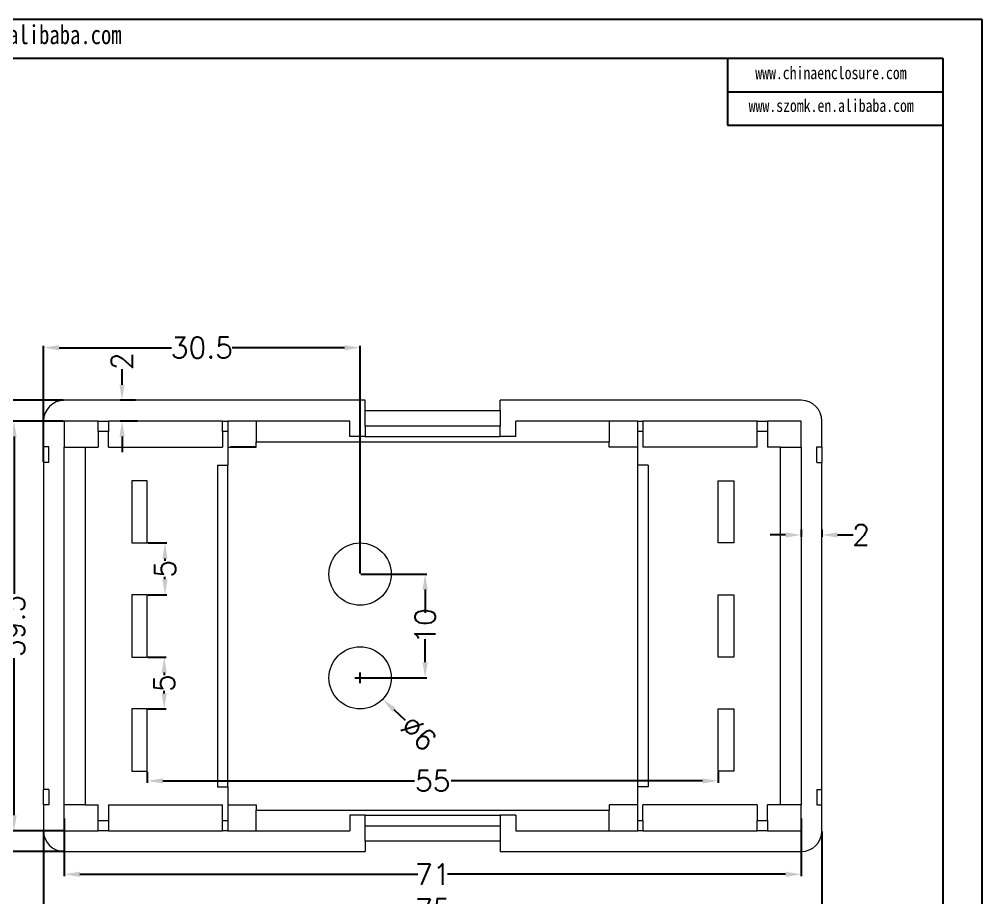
# Model space of a CAD drawing. Header units: inches. Extents: x 2617 to 3395, y 519 to 715.
# Drawn here: x 3058.4 to 3151.2, y 591.3 to 676 of the extents above; entities that cross this region are included whole.
import ezdxf

# ---------------------------------------------------------------- set-up
doc = ezdxf.new("R2010")
doc.units = ezdxf.units.IN
doc.layers.add('文字', color=81, linetype='Continuous')
doc.styles.get("Standard").update_dxf_attribs({"font": 'txt', "bigfont": 'gbcbig.shx'})
doc.styles.add('宋体', font='', dxfattribs={"width": 0.8, "height": 3.5})
doc.styles.get('宋体').set_extended_font_data('SimSun')
doc.dimstyles.new('2', dxfattribs={"dimtxt": 2, "dimasz": 1.5, "dimexe": 0.18, "dimexo": 0.0625, "dimgap": 0.1, "dimtad": 0, "dimzin": 12, "dimdsep": 46, "dimtxsty": 'Standard', "dimcen": 0.5, "dimclrd": 3, "dimclre": 3, "dimadec": 0, "dimazin": 0, "dimtfac": 1, "dimtofl": 0, "dimtmove": 0, "dimatfit": 3, "dimfxl": 1, "dimtolj": 1, "dimtzin": 0, "dimarcsym": 0})

# ---------------------------------------------------------------- blocks, each defined once
blk = doc.blocks.new('*D178')
at = {"color": 3, "lineweight": -2}
for p, q in [((3091.32, 622.52), (3097.705, 622.52)), ((3097.525, 621.02), (3097.525, 618.787)), ((3097.525, 614.02), (3097.525, 616.253)), ((3091.32, 612.52), (3097.705, 612.52))]:
    blk.add_line(p, q, dxfattribs=at)
at = {"color": 3}
for points in [[(3097.275, 621.02), (3097.775, 621.02), (3097.525, 622.52)], [(3097.275, 614.02), (3097.775, 614.02), (3097.525, 612.52)]]:
    blk.add_solid(points, dxfattribs=at)
at = {"layer": 'Defpoints', "color": 0}
for p in [(3091.257, 622.52), (3097.525, 622.52), (3091.257, 612.52)]:
    blk.add_point(p, dxfattribs=at)
at = {"color": 0, "insert": (3097.525, 617.52), "char_height": 2, "attachment_point": 5, "rotation": 90}
blk.add_mtext('\\A1;10', dxfattribs=at)
blk = doc.blocks.new('*D180')
at = {"color": 3, "lineweight": -2}
for p, q in [((3068.32, 640.77), (3068.32, 642.27)), ((3069.613, 639.27), (3068.14, 639.27)), ((3069.805, 637.27), (3068.14, 637.27)), ((3068.32, 635.77), (3068.32, 634.27))]:
    blk.add_line(p, q, dxfattribs=at)
at = {"color": 3}
for points in [[(3068.07, 640.77), (3068.57, 640.77), (3068.32, 639.27)], [(3068.07, 635.77), (3068.57, 635.77), (3068.32, 637.27)]]:
    blk.add_solid(points, dxfattribs=at)
at = {"layer": 'Defpoints', "color": 0}
for p in [(3068.32, 639.27), (3069.676, 639.27), (3069.868, 637.27)]:
    blk.add_point(p, dxfattribs=at)
at = {"color": 0, "insert": (3068.32, 643.037), "char_height": 2, "attachment_point": 5, "rotation": 90}
blk.add_mtext('\\A1;2', dxfattribs=at)
blk = doc.blocks.new('*D181')
at = {"color": 3, "lineweight": -2}
for p, q in [((3132.257, 626.29), (3130.757, 626.29)), ((3133.757, 626.83), (3133.757, 626.11)), ((3135.757, 626.83), (3135.757, 626.11)), ((3137.257, 626.29), (3138.757, 626.29))]:
    blk.add_line(p, q, dxfattribs=at)
at = {"color": 3}
for points in [[(3132.257, 626.54), (3132.257, 626.04), (3133.757, 626.29)], [(3137.257, 626.54), (3137.257, 626.04), (3135.757, 626.29)]]:
    blk.add_solid(points, dxfattribs=at)
at = {"layer": 'Defpoints', "color": 0}
for p in [(3133.757, 626.893), (3135.757, 626.893), (3135.757, 626.29)]:
    blk.add_point(p, dxfattribs=at)
at = {"color": 0, "insert": (3139.524, 626.29), "char_height": 2, "attachment_point": 5}
blk.add_mtext('\\A1;2', dxfattribs=at)
blk = doc.blocks.new('*D182')
at = {"color": 3, "lineweight": -2}
for p, q in [((3070.82, 625.52), (3072.636, 625.52)), ((3072.456, 624.02), (3072.456, 623.787)), ((3072.456, 622.02), (3072.456, 622.253)), ((3070.82, 620.52), (3072.636, 620.52))]:
    blk.add_line(p, q, dxfattribs=at)
at = {"color": 3}
for points in [[(3072.206, 624.02), (3072.706, 624.02), (3072.456, 625.52)], [(3072.206, 622.02), (3072.706, 622.02), (3072.456, 620.52)]]:
    blk.add_solid(points, dxfattribs=at)
at = {"layer": 'Defpoints', "color": 0}
for p in [(3070.757, 625.52), (3072.456, 625.52), (3070.757, 620.52)]:
    blk.add_point(p, dxfattribs=at)
at = {"color": 0, "insert": (3072.456, 623.02), "char_height": 2, "attachment_point": 5, "rotation": 90}
blk.add_mtext('\\A1;5', dxfattribs=at)
blk = doc.blocks.new('*D183')
at = {"color": 3, "lineweight": -2}
for p, q in [((3070.82, 614.52), (3072.565, 614.52)), ((3072.385, 613.02), (3072.385, 612.787)), ((3072.385, 611.02), (3072.385, 611.253)), ((3070.82, 609.52), (3072.565, 609.52))]:
    blk.add_line(p, q, dxfattribs=at)
at = {"color": 3}
for points in [[(3072.135, 613.02), (3072.635, 613.02), (3072.385, 614.52)], [(3072.135, 611.02), (3072.635, 611.02), (3072.385, 609.52)]]:
    blk.add_solid(points, dxfattribs=at)
at = {"layer": 'Defpoints', "color": 0}
for p in [(3070.757, 614.52), (3070.757, 609.52), (3072.385, 609.52)]:
    blk.add_point(p, dxfattribs=at)
at = {"color": 0, "insert": (3072.385, 612.02), "char_height": 2, "attachment_point": 5, "rotation": 90}
blk.add_mtext('\\A1;5', dxfattribs=at)
blk = doc.blocks.new('*D191')
at = {"color": 3, "lineweight": -2}
for p, q in [((3062.695, 637.27), (3057.738, 637.27)), ((3057.918, 635.77), (3057.918, 620.62)), ((3057.918, 599.27), (3057.918, 614.42)), ((3062.695, 597.77), (3057.738, 597.77))]:
    blk.add_line(p, q, dxfattribs=at)
at = {"color": 3}
for points in [[(3057.668, 635.77), (3058.168, 635.77), (3057.918, 637.27)], [(3057.668, 599.27), (3058.168, 599.27), (3057.918, 597.77)]]:
    blk.add_solid(points, dxfattribs=at)
at = {"layer": 'Defpoints', "color": 0}
for p in [(3057.918, 637.27), (3062.757, 637.27), (3062.757, 597.77)]:
    blk.add_point(p, dxfattribs=at)
at = {"color": 0, "insert": (3057.918, 617.52), "char_height": 2, "attachment_point": 5, "rotation": 90}
blk.add_mtext('\\A1;39.5', dxfattribs=at)
blk = doc.blocks.new('*D192')
at = {"color": 3, "lineweight": -2}
for p, q in [((3062.695, 639.27), (3054.691, 639.27)), ((3054.871, 637.77), (3054.871, 620.62)), ((3054.871, 597.27), (3054.871, 614.42)), ((3062.695, 595.77), (3054.691, 595.77))]:
    blk.add_line(p, q, dxfattribs=at)
at = {"color": 3}
for points in [[(3054.621, 637.77), (3055.121, 637.77), (3054.871, 639.27)], [(3054.621, 597.27), (3055.121, 597.27), (3054.871, 595.77)]]:
    blk.add_solid(points, dxfattribs=at)
at = {"layer": 'Defpoints', "color": 0}
for p in [(3054.871, 639.27), (3062.757, 639.27), (3062.757, 595.77)]:
    blk.add_point(p, dxfattribs=at)
at = {"color": 0, "insert": (3054.871, 617.52), "char_height": 2, "attachment_point": 5, "rotation": 90}
blk.add_mtext('\\A1;43.5', dxfattribs=at)
blk = doc.blocks.new('*D193')
at = {"color": 3, "lineweight": -2}
for p, q in [((3062.757, 598.963), (3062.757, 593.405)), ((3133.757, 598.963), (3133.757, 593.405)), ((3064.257, 593.585), (3096.824, 593.585)), ((3132.257, 593.585), (3099.691, 593.585))]:
    blk.add_line(p, q, dxfattribs=at)
at = {"color": 3}
for points in [[(3064.257, 593.835), (3064.257, 593.335), (3062.757, 593.585)], [(3132.257, 593.835), (3132.257, 593.335), (3133.757, 593.585)]]:
    blk.add_solid(points, dxfattribs=at)
at = {"layer": 'Defpoints', "color": 0}
for p in [(3062.757, 599.025), (3133.757, 599.025), (3133.757, 593.585)]:
    blk.add_point(p, dxfattribs=at)
at = {"color": 0, "insert": (3098.257, 593.585), "char_height": 2, "attachment_point": 5}
blk.add_mtext('\\A1;71', dxfattribs=at)
blk = doc.blocks.new('*D194')
at = {"color": 3, "lineweight": -2}
for p, q in [((3060.757, 597.708), (3060.757, 590.027)), ((3135.757, 597.708), (3135.757, 590.027)), ((3062.257, 590.207), (3096.491, 590.207)), ((3134.257, 590.207), (3100.024, 590.207))]:
    blk.add_line(p, q, dxfattribs=at)
at = {"color": 3}
for points in [[(3062.257, 590.457), (3062.257, 589.957), (3060.757, 590.207)], [(3134.257, 590.457), (3134.257, 589.957), (3135.757, 590.207)]]:
    blk.add_solid(points, dxfattribs=at)
at = {"layer": 'Defpoints', "color": 0}
for p in [(3060.757, 597.77), (3135.757, 597.77), (3060.757, 590.207)]:
    blk.add_point(p, dxfattribs=at)
at = {"color": 0, "insert": (3098.257, 590.207), "char_height": 2, "attachment_point": 5}
blk.add_mtext('\\A1;75', dxfattribs=at)
blk = doc.blocks.new('*D195')
at = {"color": 3, "lineweight": -2}
for p, q in [((3060.757, 633.333), (3060.757, 644.518)), ((3062.257, 644.338), (3073.074, 644.338)), ((3089.757, 644.338), (3078.941, 644.338)), ((3091.257, 622.583), (3091.257, 644.518))]:
    blk.add_line(p, q, dxfattribs=at)
at = {"color": 3}
for points in [[(3062.257, 644.588), (3062.257, 644.088), (3060.757, 644.338)], [(3089.757, 644.588), (3089.757, 644.088), (3091.257, 644.338)]]:
    blk.add_solid(points, dxfattribs=at)
at = {"layer": 'Defpoints', "color": 0}
for p in [(3091.257, 644.338), (3060.757, 633.27), (3091.257, 622.52)]:
    blk.add_point(p, dxfattribs=at)
at = {"color": 0, "insert": (3076.007, 644.338), "char_height": 2, "attachment_point": 5}
blk.add_mtext('\\A1;30.5', dxfattribs=at)
blk = doc.blocks.new('*D196')
at = {"color": 3, "lineweight": -2}
for p, q in [((3090.757, 612.52), (3091.757, 612.52)), ((3091.257, 612.02), (3091.257, 613.02)), ((3095.618, 608.398), (3094.527, 609.429))]:
    blk.add_line(p, q, dxfattribs=at)
at = {"color": 3}
blk.add_solid([(3094.699, 609.611), (3094.356, 609.247), (3093.437, 610.459)], dxfattribs=at)
at = {"layer": 'Defpoints', "color": 0}
for p in [(3089.077, 614.581), (3093.437, 610.459)]:
    blk.add_point(p, dxfattribs=at)
at = {"color": 0, "insert": (3096.901, 607.185), "char_height": 2, "attachment_point": 5, "rotation": 316.60982}
blk.add_mtext('\\A1;∅6', dxfattribs=at)
blk = doc.blocks.new('*D197')
at = {"color": 3, "lineweight": -2}
for p, q in [((3070.757, 603.458), (3070.757, 602.406)), ((3125.757, 603.458), (3125.757, 602.406)), ((3072.257, 602.586), (3096.491, 602.586)), ((3124.257, 602.586), (3100.024, 602.586))]:
    blk.add_line(p, q, dxfattribs=at)
at = {"color": 3}
for points in [[(3072.257, 602.836), (3072.257, 602.336), (3070.757, 602.586)], [(3124.257, 602.836), (3124.257, 602.336), (3125.757, 602.586)]]:
    blk.add_solid(points, dxfattribs=at)
at = {"layer": 'Defpoints', "color": 0}
for p in [(3070.757, 603.52), (3125.757, 603.52), (3125.757, 602.586)]:
    blk.add_point(p, dxfattribs=at)
at = {"color": 0, "insert": (3098.257, 602.586), "char_height": 2, "attachment_point": 5}
blk.add_mtext('\\A1;55', dxfattribs=at)

msp = doc.modelspace()

# ---------------------------------------------------------------- linework, layer by layer
for p, q in [((2929.182, 675.993), (3151.158, 675.993)), ((3151.158, 675.993), (3151.158, 519.041)), ((2934.926, 672.257), (3147.421, 672.257)), ((3126.661, 672.257), (3126.661, 665.769)), ((3147.421, 672.257), (3147.421, 522.778)), ((3126.661, 669.013), (3147.421, 669.013)), ((3126.661, 665.769), (3147.421, 665.769))]:
    msp.add_line(p, q)
at = {"color": 7, "linetype": 'Continuous', "lineweight": 15}
for p, q in [((3091.757, 639.27), (3062.757, 639.27)), ((3091.757, 638.27), (3091.757, 639.27)), ((3104.757, 638.27), (3104.757, 639.27)), ((3133.757, 639.27), (3104.757, 639.27)), ((3091.757, 638.27), (3104.757, 638.27)), ((3091.757, 636.77), (3091.757, 638.27)), ((3104.757, 638.27), (3104.757, 636.77)), ((3060.757, 637.27), (3060.757, 634.77)), ((3062.757, 637.27), (3062.757, 634.76)), ((3066.007, 637.27), (3062.757, 637.27)), ((3066.007, 636.27), (3066.007, 637.27)), ((3066.007, 637.27), (3067.007, 637.27)), ((3067.007, 637.27), (3067.007, 636.27)), ((3078.007, 637.27), (3067.007, 637.27)), ((3078.007, 636.27), (3078.007, 637.27)), ((3078.007, 637.27), (3078.507, 637.27)), ((3078.507, 637.27), (3078.507, 636.27)), ((3090.257, 637.27), (3078.507, 637.27)), ((3081.257, 637.27), (3081.257, 635.27)), ((3090.257, 635.77), (3090.257, 637.27)), ((3106.257, 635.77), (3106.257, 637.27)), ((3118.007, 637.27), (3106.257, 637.27)), ((3115.257, 637.27), (3115.257, 635.27)), ((3118.007, 637.27), (3118.507, 637.27)), ((3118.007, 636.27), (3118.007, 637.27)), ((3118.507, 637.27), (3118.507, 636.27)), ((3129.507, 637.27), (3118.507, 637.27)), ((3129.507, 637.27), (3130.507, 637.27)), ((3129.507, 636.27), (3129.507, 637.27)), ((3130.507, 637.27), (3130.507, 636.27)), ((3133.757, 637.27), (3130.507, 637.27)), ((3133.757, 634.76), (3133.757, 637.27)), ((3135.757, 634.77), (3135.757, 637.27)), ((3066.007, 636.27), (3066.007, 634.76)), ((3067.007, 636.27), (3066.007, 636.27)), ((3067.007, 634.76), (3067.007, 636.27)), ((3078.007, 636.27), (3078.007, 634.76)), ((3078.507, 636.27), (3078.007, 636.27)), ((3078.507, 636.27), (3078.507, 633.02)), ((3104.757, 636.77), (3091.757, 636.77)), ((3091.757, 636.77), (3091.757, 635.77)), ((3104.757, 635.77), (3104.757, 636.77)), ((3118.007, 633.02), (3118.007, 636.27)), ((3118.507, 636.27), (3118.007, 636.27)), ((3118.507, 636.27), (3118.507, 634.76)), ((3129.507, 634.76), (3129.507, 636.27)), ((3130.507, 636.27), (3129.507, 636.27)), ((3130.507, 636.27), (3130.507, 634.76)), ((3091.757, 635.77), (3090.257, 635.77)), ((3091.757, 635.77), (3104.757, 635.77)), ((3106.257, 635.77), (3104.757, 635.77)), ((3061.257, 634.77), (3060.757, 634.77)), ((3060.757, 634.77), (3060.757, 633.27)), ((3061.257, 633.27), (3061.257, 634.77)), ((3062.757, 600.28), (3062.757, 634.76)), ((3062.757, 634.76), (3064.757, 634.76)), ((3064.757, 634.76), (3064.757, 600.28)), ((3064.757, 634.76), (3066.007, 634.76)), ((3067.007, 634.76), (3078.007, 634.76)), ((3078.507, 634.76), (3081.257, 634.76)), ((3081.257, 634.77), (3078.757, 634.77)), ((3078.757, 634.76), (3078.757, 634.77)), ((3081.257, 634.76), (3081.257, 635.27)), ((3081.257, 635.27), (3115.257, 635.27)), ((3115.257, 634.76), (3115.257, 635.27)), ((3115.257, 634.77), (3117.757, 634.77)), ((3118.007, 634.76), (3115.257, 634.76)), ((3117.757, 634.77), (3117.757, 634.76)), ((3129.507, 634.76), (3118.507, 634.76)), ((3131.757, 634.76), (3130.507, 634.76)), ((3131.757, 600.28), (3131.757, 634.76)), ((3131.757, 634.76), (3133.757, 634.76)), ((3133.757, 634.76), (3133.757, 600.28)), ((3135.257, 634.77), (3135.757, 634.77)), ((3135.257, 633.27), (3135.257, 634.77)), ((3135.757, 634.77), (3135.757, 633.27)), ((3060.757, 633.27), (3060.757, 601.77)), ((3061.257, 633.27), (3060.757, 633.27)), ((3077.507, 633.02), (3078.507, 633.02)), ((3077.507, 633.02), (3077.507, 602.02)), ((3078.507, 602.02), (3078.507, 633.02)), ((3119.007, 633.02), (3118.007, 633.02)), ((3118.007, 602.02), (3118.007, 633.02)), ((3119.007, 633.02), (3119.007, 602.02)), ((3135.257, 633.27), (3135.757, 633.27)), ((3135.757, 601.77), (3135.757, 633.27)), ((3070.757, 631.52), (3069.257, 631.52)), ((3069.257, 631.52), (3069.257, 625.52)), ((3070.757, 625.52), (3070.757, 631.52)), ((3125.757, 625.52), (3125.757, 631.52)), ((3125.757, 631.52), (3127.257, 631.52)), ((3127.257, 631.52), (3127.257, 625.52)), ((3069.257, 625.52), (3070.757, 625.52)), ((3127.257, 625.52), (3125.757, 625.52)), ((3070.757, 620.52), (3069.257, 620.52)), ((3069.257, 620.52), (3069.257, 614.52)), ((3070.757, 614.52), (3070.757, 620.52)), ((3125.757, 614.52), (3125.757, 620.52)), ((3125.757, 620.52), (3127.257, 620.52)), ((3127.257, 620.52), (3127.257, 614.52)), ((3069.257, 614.52), (3070.757, 614.52)), ((3127.257, 614.52), (3125.757, 614.52)), ((3070.757, 609.52), (3069.257, 609.52)), ((3069.257, 609.52), (3069.257, 603.52)), ((3070.757, 603.52), (3070.757, 609.52)), ((3125.757, 603.52), (3125.757, 609.52)), ((3125.757, 609.52), (3127.257, 609.52)), ((3127.257, 609.52), (3127.257, 603.52)), ((3069.257, 603.52), (3070.757, 603.52)), ((3127.257, 603.52), (3125.757, 603.52)), ((3077.507, 602.02), (3078.507, 602.02)), ((3078.507, 602.02), (3078.507, 598.77)), ((3118.007, 598.77), (3118.007, 602.02)), ((3119.007, 602.02), (3118.007, 602.02)), ((3061.257, 601.77), (3060.757, 601.77)), ((3060.757, 600.27), (3060.757, 601.77)), ((3061.257, 601.77), (3061.257, 600.27)), ((3135.257, 601.77), (3135.757, 601.77)), ((3135.257, 601.77), (3135.257, 600.27)), ((3135.757, 600.27), (3135.757, 601.77)), ((3060.757, 600.27), (3060.757, 597.77)), ((3061.257, 600.27), (3060.757, 600.27)), ((3064.757, 600.28), (3062.757, 600.28)), ((3062.757, 597.77), (3062.757, 600.28)), ((3064.757, 600.28), (3066.007, 600.28)), ((3066.007, 598.77), (3066.007, 600.28)), ((3067.007, 600.28), (3067.007, 598.77)), ((3067.007, 600.28), (3078.007, 600.28)), ((3078.007, 598.77), (3078.007, 600.28)), ((3078.507, 600.28), (3081.257, 600.28)), ((3078.757, 600.27), (3078.757, 600.28)), ((3078.757, 600.27), (3081.257, 600.27)), ((3081.257, 600.28), (3081.257, 599.77)), ((3118.007, 600.28), (3115.257, 600.28)), ((3115.257, 600.28), (3115.257, 599.77)), ((3117.757, 600.27), (3115.257, 600.27)), ((3117.757, 600.28), (3117.757, 600.27)), ((3129.507, 600.28), (3118.507, 600.28)), ((3118.507, 598.77), (3118.507, 600.28)), ((3129.507, 600.28), (3129.507, 598.77)), ((3131.757, 600.28), (3130.507, 600.28)), ((3130.507, 598.77), (3130.507, 600.28)), ((3133.757, 600.28), (3131.757, 600.28)), ((3133.757, 597.77), (3133.757, 600.28)), ((3135.257, 600.27), (3135.757, 600.27)), ((3135.757, 597.77), (3135.757, 600.27)), ((3081.257, 599.77), (3115.257, 599.77)), ((3081.257, 597.77), (3081.257, 599.77)), ((3090.257, 599.27), (3090.257, 597.77)), ((3091.757, 599.27), (3090.257, 599.27)), ((3091.757, 598.27), (3091.757, 599.27)), ((3091.757, 599.27), (3104.757, 599.27)), ((3104.757, 599.27), (3104.757, 598.27)), ((3106.257, 599.27), (3104.757, 599.27)), ((3106.257, 599.27), (3106.257, 597.77)), ((3115.257, 597.77), (3115.257, 599.77)), ((3066.007, 597.77), (3066.007, 598.77)), ((3066.007, 598.77), (3067.007, 598.77)), ((3067.007, 598.77), (3067.007, 597.77)), ((3078.007, 598.77), (3078.507, 598.77)), ((3078.007, 597.77), (3078.007, 598.77)), ((3078.507, 598.77), (3078.507, 597.77)), ((3091.757, 598.27), (3104.757, 598.27)), ((3091.757, 596.77), (3091.757, 598.27)), ((3104.757, 598.27), (3104.757, 596.77)), ((3118.007, 598.77), (3118.507, 598.77)), ((3118.007, 597.77), (3118.007, 598.77)), ((3118.507, 598.77), (3118.507, 597.77)), ((3129.507, 598.77), (3130.507, 598.77)), ((3129.507, 597.77), (3129.507, 598.77)), ((3130.507, 598.77), (3130.507, 597.77)), ((3062.757, 597.77), (3066.007, 597.77)), ((3067.007, 597.77), (3066.007, 597.77)), ((3067.007, 597.77), (3078.007, 597.77)), ((3078.507, 597.77), (3078.007, 597.77)), ((3078.507, 597.77), (3090.257, 597.77)), ((3106.257, 597.77), (3118.007, 597.77)), ((3118.507, 597.77), (3118.007, 597.77)), ((3118.507, 597.77), (3129.507, 597.77)), ((3130.507, 597.77), (3129.507, 597.77)), ((3130.507, 597.77), (3133.757, 597.77)), ((3104.757, 596.77), (3091.757, 596.77)), ((3091.757, 596.77), (3091.757, 595.77)), ((3104.757, 596.77), (3104.757, 595.77)), ((3062.757, 595.77), (3091.757, 595.77)), ((3104.757, 595.77), (3133.757, 595.77))]:
    msp.add_line(p, q, dxfattribs=at)
for centre in [(3091.257, 622.52), (3091.257, 612.52)]:
    msp.add_circle(centre, 3, dxfattribs=at)
for centre, start, end in [((3062.757, 637.27), 90, 180), ((3133.757, 637.27), 0, 90), ((3062.757, 597.77), 180, 270), ((3133.757, 597.77), 270, 0)]:
    msp.add_arc(centre, 2, start, end, dxfattribs=at)

# ---------------------------------------------------------------- texts
at = {"layer": '文字', "color": 0, "attachment_point": 1, "style": '宋体'}
for s, insert, char_height, width in [('www.szomk.en.alibaba.com', (3044.422, 675.421), 1.82696, 32.09802), ('www.chinaenclosure.com', (3129.335, 671.435), 1.21798, 21.39868), ('www.szomk.en.alibaba.com', (3128.699, 668.281), 1.21798, 21.39868)]:
    msp.add_mtext(s, dxfattribs=dict(at, insert=insert, char_height=char_height, width=width))

# ---------------------------------------------------------------- dimensions: what is measured, and where the dimension line sits
for base, p1, p2, picture, middle in [((3091.257, 644.338), (3060.757, 633.27), (3091.257, 622.52), '*D195', (3076.007, 644.338)), ((3125.757, 602.586), (3070.757, 603.52), (3125.757, 603.52), '*D197', (3098.257, 602.586)), ((3133.757, 593.585), (3062.757, 599.025), (3133.757, 599.025), '*D193', (3098.257, 593.585)), ((3060.757, 590.207), (3135.757, 597.77), (3060.757, 597.77), '*D194', (3098.257, 590.207))]:
    dim = msp.add_linear_dim(base=base, p1=p1, p2=p2, dimstyle='2')
    dim.commit()
    dim.dimension.update_dxf_attribs({"geometry": picture, "text_midpoint": middle})
dim = msp.add_linear_dim(base=(3068.32, 639.27), p1=(3069.868, 637.27), p2=(3069.676, 639.27), angle=90, dimstyle='2')
dim.commit()
dim.dimension.update_dxf_attribs({"geometry": '*D180', "text_midpoint": (3068.32, 643.037), "dimtype": 160})
for base, p1, p2, picture, middle in [((3054.871, 639.27), (3062.757, 595.77), (3062.757, 639.27), '*D192', (3054.871, 617.52)), ((3057.918, 637.27), (3062.757, 597.77), (3062.757, 637.27), '*D191', (3057.918, 617.52)), ((3072.456, 625.52), (3070.757, 620.52), (3070.757, 625.52), '*D182', (3072.456, 623.02)), ((3097.525, 622.52), (3091.257, 612.52), (3091.257, 622.52), '*D178', (3097.525, 617.52)), ((3072.385, 609.52), (3070.757, 614.52), (3070.757, 609.52), '*D183', (3072.385, 612.02))]:
    dim = msp.add_linear_dim(base=base, p1=p1, p2=p2, angle=90, dimstyle='2')
    dim.commit()
    dim.dimension.update_dxf_attribs({"geometry": picture, "text_midpoint": middle})
dim = msp.add_linear_dim(base=(3135.757, 626.29), p1=(3133.757, 626.893), p2=(3135.757, 626.893), dimstyle='2')
dim.commit()
dim.dimension.update_dxf_attribs({"geometry": '*D181', "text_midpoint": (3139.524, 626.29), "dimtype": 160})
dim = msp.add_diameter_dim_2p(p1=(3089.077, 614.581), p2=(3093.437, 610.459), dimstyle='2')
dim.commit()
dim.dimension.update_dxf_attribs({"geometry": '*D196', "text_midpoint": (3096.901, 607.185)})

doc.saveas('drawing.dxf')
